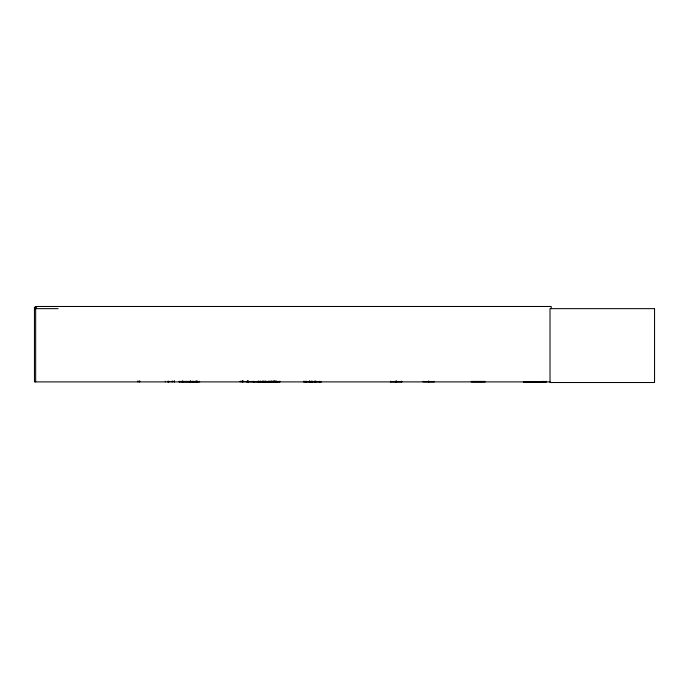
<?xml version="1.0" encoding="UTF-8"?>
<svg xmlns="http://www.w3.org/2000/svg" width="689" height="689" viewBox="0 0 689 689"><rect width="100%" height="100%" fill="white"/><g stroke="black" fill="none" stroke-linecap="round" stroke-linejoin="round"><path stroke-width="1.03" d="M241.796 381.87L241.796 381.284M268.159 381.87L268.159 381.284M268.856 381.87L268.856 381.284M279.234 381.87L279.243 381.284M401.549 381.87L401.558 381.284M316.492 381.801L316.527 381.284M545.929 381.878L546.256 381.568L523.433 381.895L546.343 381.861L546.256 381.31M523.829 381.878L546.248 381.697M542.467 381.568L542.786 381.878L542.45 381.31M543.492 381.878L543.638 381.31M545.068 381.31L545.094 381.715M253.431 381.895L279.941 381.87L279.941 381.284M182.301 381.818L182.309 381.129M260.046 381.74L260.123 381.284M262.922 381.818L262.905 381.129M246.903 381.801L246.998 381.284L246.929 381.895M253.802 381.818L253.862 381.336M260.382 381.818L260.442 381.336M179.002 381.818L199.621 381.895L199.552 381.284M179.398 381.818L179.467 381.336M182.688 381.818L182.766 381.336L182.835 381.895M36.603 307.26L34.45 307.26L34.45 381.895L550.149 381.895M34.45 308.646L58.083 308.646M180.854 381.413L194.651 381.413M258.625 381.413L272.422 381.413M471.31 381.413L485.108 381.413M180.828 381.611L194.677 381.594M258.599 381.594L272.448 381.611M471.285 381.611L485.134 381.594M240.263 381.336L252.889 381.87L252.88 381.284M321.134 381.835L303.789 381.87L303.797 381.284M471.293 381.852L485.125 381.852M306.553 381.818L306.476 381.336M274.567 381.818L274.601 381.129M274.119 381.801L274.119 380.974M193.566 381.818L193.488 381.336L193.42 381.895M190.664 381.818L190.655 381.129M190.267 381.818L190.198 381.336M262.922 381.801L263.026 381.129M319.851 381.818L319.799 381.336M312.031 381.801L312.1 381.129M390.715 381.818L390.715 381.284M303.866 381.818L303.866 381.284M551.226 308.646L551.226 306.484L35.664 306.484L35.664 381.895M434.182 381.284L434.182 381.895L423.098 381.818L423.098 381.284M428.834 381.129L428.834 381.895M428.446 381.129L428.446 381.895M401.79 381.284L401.808 381.895L390.465 381.87L390.482 381.284M396.425 381.129L396.425 381.895M396.235 381.129L396.235 381.895M396.037 381.129L396.037 381.895M395.856 381.129L395.856 381.895M319.739 381.284L319.739 381.895M315.502 381.129L315.502 381.895M315.149 381.129L315.106 381.895M314.942 381.284L314.951 381.895L314.839 381.129M311.953 381.284L311.953 381.895M311.747 381.129L311.747 381.895M310.722 381.284L310.722 381.895M309.585 381.129L309.585 381.895M309.533 381.129L309.533 381.895M309.146 381.129L309.206 381.895M306.398 381.284L306.347 381.895M305.132 381.129L305.132 381.895M277.788 381.284L277.788 381.895M276.582 380.974L276.582 381.895M275.652 380.974L275.652 381.895M274.911 381.129L274.911 381.895M274.024 381.284L274.024 381.895M273.886 381.129L273.903 381.895M273.499 381.129L273.516 381.895M271.966 380.974L271.966 381.895M271.242 381.129L271.121 381.895M270.691 381.284L270.691 381.895M270.002 381.284L270.002 381.895M269.425 381.284L269.425 381.895M265.256 381.129L265.256 381.895M265.032 381.129L265.032 381.895M263.456 381.284L263.456 381.895M260.502 381.284L260.502 381.895M258.323 381.129L258.323 381.895M258.091 381.129L258.091 381.895M253.931 381.284L253.931 381.895M248.264 381.129L248.264 381.895M248.049 380.974L248.049 381.895M247.876 380.974L247.876 381.895M247.54 381.129L247.523 381.895M247.153 381.129L247.144 381.895M243.303 380.974L243.303 381.895M242.709 381.129L242.709 381.895M242.468 381.129L242.468 381.895M242.373 380.974L242.373 381.895M240.203 381.284L240.203 381.895M197.287 381.129L197.287 381.895M197.045 381.129L197.045 381.895M196.451 380.974L196.451 381.895M195.84 380.974L195.84 381.895M192.825 381.284L192.825 381.895M190.534 381.129L190.534 381.895M190.121 381.284L190.121 381.895M182.421 381.129L182.421 381.895M179.545 381.284L179.545 381.895M174.403 380.974L174.403 381.895M174.239 380.974L174.239 381.895M172.439 380.974L172.439 381.895M171.208 381.284L171.208 381.895M168.908 381.284L168.908 381.895M168.323 381.284L168.323 381.895M168.28 381.284L168.28 381.895M167.694 381.284L167.694 381.895M165.351 381.284L165.351 381.895M139.755 380.974L139.755 381.895M139.152 380.974L139.152 381.895M137.791 380.974L137.791 381.895M654.55 308.646L550.011 308.646L550.011 382.516L654.55 382.516L654.55 308.646M320.962 381.818L320.928 381.336L320.902 381.895"/></g></svg>
